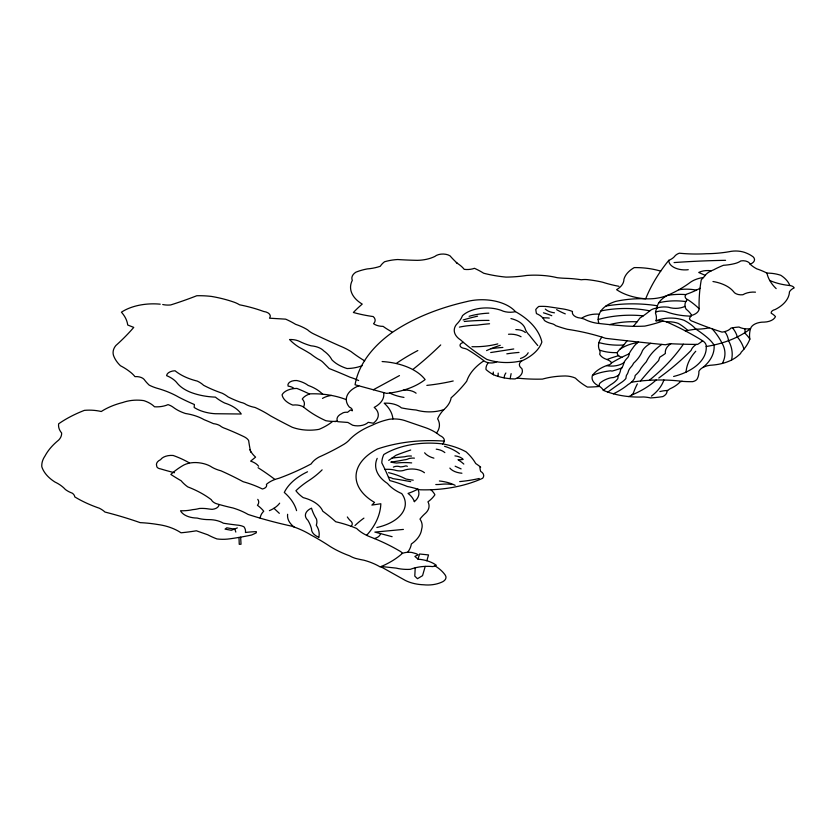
<?xml version="1.0" encoding="UTF-8"?>
<svg xmlns="http://www.w3.org/2000/svg" width="836" height="836" viewBox="0 0 836 836"><rect width="100%" height="100%" fill="white"/><g stroke="black" fill="none" stroke-linecap="round" stroke-linejoin="round"><path stroke-width="1.25" d="M498.068 376.388L498.193 373.096M510.138 378.698L511.12 373.64M425.221 566.39L422.546 575.659L417.467 578.7L414.792 576.119L415.21 567.811M426.841 560.747L428.523 554.926L419.609 553.996L417.979 559.096M388.688 460.396L396.065 455.244A218.99 126.435 0 0 1 410.716 450.019M237.351 527.892L231.311 530.285L225.03 529.125L226.807 527.819L234.864 529.188L235.815 532.062M373.337 389.764L399.462 375.583M490.701 352.541L513.753 348.967M334.818 421.605L336.239 421.438M403.391 529.418L374.862 532.093L392.115 536.691M381.216 566.505L396.076 568.093A29.02 16.751 0 0 0 410.34 569.326A31.172 17.995 0 0 1 432.891 566.599L436.361 565.314A27.442 15.842 0 0 0 418.094 559.19L414.886 556.41L418.094 554.77A11.944 6.897 0 0 0 416.203 553.704L411.887 552.471A11.944 6.897 0 0 0 402.398 553.348A84.885 49.01 0 0 1 380.171 566.944A54.988 31.747 0 0 0 363.911 560.214A80.047 46.22 0 0 1 355.29 558.323A26.856 15.508 0 0 1 349.647 555.835A97.561 56.325 0 0 1 330.084 546.451A262.932 151.807 0 0 0 310.867 534.956A81.938 47.307 0 0 0 291.597 526.147A324.295 187.233 0 0 1 248.146 514.464A61.854 35.708 0 0 0 232.889 507.954A146.864 84.791 0 0 1 215.97 503.544A11.986 6.918 0 0 1 211.32 499.719A96.6 55.772 0 0 0 187.766 486.886A52.835 30.504 0 0 1 181.13 480.752A240.914 139.089 0 0 1 170.847 474.44A90.685 52.354 0 0 1 182.133 466.007A17.169 9.907 0 0 1 196.063 462.559A22.969 13.261 0 0 1 210.327 466.206A30.587 17.66 0 0 0 220.944 470.804A305.035 176.114 0 0 1 243.161 481.714A89.17 51.487 0 0 1 262.41 488.997A6.521 3.762 0 0 0 266.391 484.399A27.504 15.884 0 0 1 278.994 478.265A231.917 133.896 0 0 0 311.17 463.907A31.162 17.995 0 0 1 319.133 457.01A235.365 135.881 0 0 0 342.405 445.17A35.049 20.231 0 0 0 349.981 439.203A74.644 43.096 0 0 1 372.208 425.221A57.705 33.315 0 0 1 389.367 419.264A21.37 12.341 0 0 1 404.384 420.435L425.608 427.708A47.558 27.452 0 0 1 439.872 435.566A10.534 6.082 0 0 1 442.526 443.989M705.27 275.368L698.718 272.473A13.47 7.775 0 0 1 711.237 270.822M455.139 466.206L461.106 468.891M380.788 566.683L405.261 580.393A30.639 17.692 0 0 0 423.622 584.782A22.499 12.989 0 0 0 441.094 582.452A10.325 5.967 0 0 0 445.191 575.043A50.453 29.135 0 0 0 434.762 565.732M273.957 508.298L279.329 513.335M240.663 537.193L241.019 544.236L239.242 544.309L239.012 537.464M601.951 337.127A33.116 19.113 0 0 0 599.151 349.406A13.585 7.848 0 0 1 599.652 354.119A15.257 8.809 0 0 0 606.988 359.511A93.413 53.932 0 0 1 618.609 355.697M606.988 359.511A13.752 7.942 0 0 1 611.492 362.5A4.776 2.759 0 0 1 607.991 365.092A37.045 21.391 0 0 0 592.473 375.395A18.716 10.805 0 0 0 598.984 386.086A17.117 9.886 0 0 1 603.32 390.328A60.098 34.704 0 0 0 643.511 396.964A25.247 14.578 0 0 1 650.512 397.926A79.284 45.771 0 0 0 662.854 396.588A12.216 7.054 0 0 0 667.023 390.903A215.698 124.533 0 0 1 670.033 388.782A37.432 21.611 0 0 0 679.532 382.522A3.062 1.766 0 0 1 682.531 381.373A64.382 37.171 0 0 0 692.71 381.655A7.743 4.473 0 0 0 697.381 378.583A41.727 24.098 0 0 0 698.875 371.351A14.912 8.611 0 0 1 712.387 365.102A37.16 21.454 0 0 0 738.909 354.986A9.907 5.716 0 0 0 741.156 352.259A82.147 47.422 0 0 0 749.85 339.113A67.141 38.759 0 0 1 750.54 328.673A13.376 7.723 0 0 1 764.271 322.1A12.31 7.106 0 0 0 775.463 316.614A19.865 11.464 0 0 0 771.21 313.249A6.04 3.48 0 0 1 775.045 309.592A42.072 24.286 0 0 0 789.445 291.91A14.222 8.214 0 0 1 794.2 287.877A5.842 3.375 0 0 0 789.863 285.536A46.116 26.627 0 0 1 769.778 280.499M621.9 357.38A8.527 4.922 0 0 1 617.208 352.604A30.075 17.368 0 0 1 599.558 350.117M617.208 352.604A33.503 19.343 0 0 1 619.978 349.249A166.949 96.391 0 0 0 627.052 340.764M623.74 344.996A45.301 26.156 0 0 1 598.921 342.572M619.978 349.249A35.634 20.576 0 0 1 637.805 342.499M607.876 392.084A567.153 327.44 0 0 1 620.385 383.128A33.231 19.186 0 0 0 625.903 378.509A56.399 32.562 0 0 1 626.457 375.312A25.979 15.006 0 0 0 628.39 371.174A25.686 14.829 0 0 1 630.877 367.182A27.086 15.633 0 0 0 633.5 363.284A66.462 38.372 0 0 0 642.476 350.608A31.36 18.11 0 0 1 650.753 343.293M603.32 390.328A282.526 163.114 0 0 1 610.583 384.8A34.307 19.813 0 0 0 617.762 378.739A12.049 6.96 0 0 0 617.898 376.43A21.443 12.383 0 0 1 618.87 374.915A55.793 32.217 0 0 0 620.385 371.017A12.718 7.336 0 0 1 620.803 369.334A38.048 21.966 0 0 0 623.98 362.406A42.312 24.432 0 0 1 627.846 357.463A16.156 9.321 0 0 0 629.08 353.879A66.556 38.425 0 0 1 632.81 348.058A37.338 21.558 0 0 1 638.443 342.008M749.85 339.113A55.395 31.987 0 0 0 744.573 332.885A13.334 7.702 0 0 0 744.552 328.726M743.956 349.124A77.058 44.486 0 0 0 737.31 336.929A57.527 33.21 0 0 0 732.482 327.816M731.542 360.034A76.755 44.308 0 0 0 728.511 340.701A48.174 27.818 0 0 0 724.802 331.599M722.304 363.451A56.963 32.886 0 0 0 721.896 342.927A132.067 76.243 0 0 0 712.094 328.788M703.013 367.422A62.083 35.843 0 0 0 714.048 344.986A60.704 35.049 0 0 0 708.489 338.622A142.862 82.482 0 0 0 695.939 329.165A54.716 31.59 0 0 0 684.088 320.303A25.049 14.463 0 0 0 656.02 320.805A33.983 19.615 0 0 0 655.497 313.26A34.203 19.75 0 0 1 656.897 308.024A32.562 18.8 0 0 1 667.452 295.38A44.601 25.749 0 0 1 685.907 294.606M613.436 393.798A83.328 48.112 0 0 0 628.118 384.56A24.965 14.411 0 0 0 635.015 377.067A5.894 3.407 0 0 1 635.433 375.239A40.295 23.262 0 0 0 640.951 368.383A129.862 74.979 0 0 1 646.343 361.769A80.778 46.638 0 0 1 661.798 344.411M599.516 386.41A8.412 4.859 0 0 1 599.955 383.128A25.101 14.494 0 0 1 609.089 378.259A11.704 6.751 0 0 1 613.478 377.548A19.061 11.004 0 0 0 618.692 375.145M592.473 375.395A43.242 24.965 0 0 1 610.855 370.776A1.557 0.899 0 0 0 612.934 370.85A68.74 39.689 0 0 0 621.827 367.892M623.938 362.646A15.821 9.133 0 0 1 606.518 365.625M611.367 363.054A131.022 75.648 0 0 1 629.08 353.879M628.651 396.557A10.366 5.988 0 0 0 633.5 392.774A162.706 93.935 0 0 1 637.366 383.849M656.145 380.014A94.071 54.309 0 0 1 631.974 394.926M663.878 380.014A67.079 38.728 0 0 1 651.443 396.118M659.865 391.572A23.377 13.501 0 0 1 667.65 390.454M640.47 381.017A714.571 412.556 0 0 1 658.632 360.567A62.094 35.854 0 0 1 659.865 357.139A81.447 47.025 0 0 0 665.393 353.471A22.582 13.042 0 0 1 670.817 343.742M683.357 344.202A294.774 170.178 0 0 1 649.311 380.286M658.768 378.029A370.327 213.807 0 0 0 691.069 350.451A22.342 12.895 0 0 1 696.315 344.39M686.053 372.114A86.098 49.711 0 0 1 695.761 351.245M631.399 382.23A106.444 61.456 0 0 1 682.531 381.373M789.863 285.536A39.616 22.875 0 0 0 780.782 275.284A26.846 15.497 0 0 0 766.946 273.111A57.506 33.2 0 0 0 756.737 268.837A40.013 23.105 0 0 1 750.08 264.166A7.2 4.159 0 0 0 740.8 260.926A15.591 8.997 0 0 1 734.374 263.664A36.732 21.203 0 0 1 723.464 265.284A86.38 49.867 0 0 0 713.536 269.882A21.715 12.54 0 0 0 705.992 274.407A65.344 37.724 0 0 1 701.31 279.684A418.993 241.907 0 0 0 699.126 308.871A13.345 7.702 0 0 1 691.717 315.412A13.136 7.587 0 0 0 689.481 318.798A6.061 3.501 0 0 0 692.971 321.463A284.397 164.19 0 0 0 722.053 332.111A12.644 7.305 0 0 0 730.998 328.078A41.988 24.244 0 0 1 738.972 327.033A12.509 7.221 0 0 0 750.54 328.673A82.471 47.621 0 0 1 706.221 346.512A54.465 31.444 0 0 1 673.628 376.472M656.02 320.805A18.831 10.868 0 0 1 666.522 321.86A279.861 161.578 0 0 1 702.543 340.733A13.888 8.015 0 0 1 706.221 346.512M609.653 324.619A54.246 31.319 0 0 1 637.063 321.818M598.168 319.488A74.508 43.023 0 0 1 643.26 315.841M600.959 310.908A74.226 42.855 0 0 1 649.781 310.856M605.943 306.028A94.865 54.768 0 0 1 657.389 305.777M709.294 327.796A36.387 21.005 0 0 1 695.939 329.165A110.728 63.933 0 0 0 685.301 330.878M687.725 330.429A60.756 35.081 0 0 0 678.33 323.427A17.431 10.063 0 0 0 666.522 321.86M690.933 316.144A49.711 28.706 0 0 1 665.958 311.65A9.833 5.674 0 0 0 655.591 312.152M685.05 306.331A14.316 8.266 0 0 1 668.403 307.22A17.148 9.896 0 0 0 656.908 307.93M658.841 302.757A43.482 25.101 0 0 1 685.854 301.587M656.897 308.024A12.352 7.127 0 0 0 650.272 310.438A105.984 61.195 0 0 1 639.979 317.983A275.347 158.976 0 0 1 633.354 326.312M678.895 289.726A29.615 17.096 0 0 1 696.388 290.155M691.393 314.848A38.477 22.217 0 0 0 686.178 309.236A21.245 12.268 0 0 1 687.297 299.518M699.126 308.724A102.42 59.137 0 0 0 688.268 299.978A7.169 4.138 0 0 1 686.178 294.335A76.713 44.287 0 0 0 700.035 288.263M703.484 277.489A24.108 13.919 0 0 0 690.714 282.056A121.126 69.931 0 0 1 669.793 294.335A33.221 19.176 0 0 1 645.674 298.797A71.886 41.497 0 0 0 615.756 301.378A32.207 18.601 0 0 0 599.276 314.169A19.886 11.485 0 0 0 582.128 317.92M750.08 264.166A9.102 5.256 0 0 0 751.459 255.701A28.905 16.689 0 0 0 746.652 253.193A17.817 10.283 0 0 0 729.013 251.74A83.987 48.488 0 0 1 706.347 253.726A100.007 57.736 0 0 1 679.334 253.193A11.798 6.813 0 0 0 674.527 256.495A17.869 10.314 0 0 1 668.8 260.33A335.644 193.785 0 0 0 645.674 298.797A46.105 26.616 0 0 1 616.592 289.674A25.435 14.682 0 0 0 623.917 279.37A36.596 21.13 0 0 1 634.221 267.604A54.695 31.58 0 0 1 660.701 271.125M598.963 323.469A34.36 19.834 0 0 1 599.276 314.169M776.163 288.608A68.28 39.417 0 0 1 766.946 273.111M755.472 292.161A14.358 8.287 0 0 0 742.89 294.742A8.088 4.671 0 0 1 733.527 291.597A32.604 18.82 0 0 0 712.972 281.513M674.067 262.577A534.706 308.703 0 0 1 725.585 260.33M688.258 269.714A16.187 9.342 0 0 1 668.8 260.33M702.543 340.733A34.548 19.949 0 0 1 697.548 344.401A330.147 190.608 0 0 1 670.357 343.721A22.164 12.791 0 0 0 665.519 344.777A1880.812 1085.87 0 0 1 605.651 338.329A150.01 86.61 0 0 0 567.289 329.279A110.854 64.006 0 0 1 555.616 325.622A8.36 4.828 0 0 0 551.948 323.689A18.277 10.544 0 0 1 544.445 320.512A20.733 11.976 0 0 0 536.44 313.584A193.534 111.731 0 0 1 535.772 309.539A25.498 14.724 0 0 1 538.771 306.457A30.953 17.869 0 0 1 547.779 306.645L563.119 308.965A32.719 18.894 0 0 1 572.461 311.462A10.011 5.779 0 0 0 578.052 317.68A20.827 12.028 0 0 1 584.468 319.164A28.957 16.72 0 0 0 596.81 323.208A351.778 203.096 0 0 0 620.991 325.622A93.162 53.786 0 0 0 644.838 326.103A111.512 64.382 0 0 0 663.021 321.003M542.94 317.91A17.713 10.231 0 0 1 549.283 318.108M543.442 312.81A70.276 40.567 0 0 1 551.781 315.705M554.446 312.81A13.836 7.984 0 0 1 545.281 309.059M565.293 313.876A68.406 39.491 0 0 1 556.619 309.633M496.72 361.789A8.757 5.058 0 0 1 485.079 361.633A225.009 129.904 0 0 0 467.836 349.73A8.903 5.141 0 0 0 463.896 348.319A5.403 3.114 0 0 1 460.03 345.456A5.403 3.114 0 0 1 463.468 342.426M493.491 374.727A18.789 10.847 0 0 1 493.324 372.02M504.181 377.872A22.07 12.739 0 0 1 505.874 372.992M487.89 363.252A24.066 13.888 0 0 0 486.009 369.533A46.952 27.107 0 0 0 493.7 374.831A38.122 22.008 0 0 0 505.31 378.081A37.63 21.726 0 0 0 515.06 378.938A16.417 9.478 0 0 0 521.81 368.551A10.44 6.019 0 0 1 521.977 360.692M469.142 316.29A51.226 29.573 0 0 1 488.82 313.155M463.144 319.969A147.46 85.136 0 0 1 477.575 316.186M464.273 321.484A138.734 80.099 0 0 1 489.008 320.407M459.403 327.116A55.887 32.27 0 0 1 477.011 325.162A128.608 74.247 0 0 1 489.572 323.762M506.815 353.837A97.331 56.19 0 0 1 518.999 352.437M528.185 352.761A16.323 9.426 0 0 1 520.494 358.487M490.899 348.716A81.04 46.785 0 0 1 502.875 347.452M486.573 350.587A106.35 61.404 0 0 1 500.252 345.289M497.817 343.889A56.221 32.458 0 0 1 471.953 346.7M508.497 334.254A14.891 8.6 0 0 1 521.058 336.741M515.812 329.603A10.941 6.312 0 0 1 525.374 332.519M537.736 345.508A594.062 342.979 0 0 1 529.491 335.33A34.454 19.897 0 0 1 524.998 328.193A23.711 13.689 0 0 0 510.942 318.568M515.446 311.64A89.024 51.393 0 0 1 541.864 342.039A54.413 31.413 0 0 1 522.552 360.546A38.519 22.238 0 0 1 486.761 359.355A238.26 137.553 0 0 1 460.709 340.001A24.819 14.327 0 0 1 456.404 324.514A54.936 31.716 0 0 0 462.486 315.674A28.1 16.218 0 0 1 501.192 310.344A13.575 7.837 0 0 0 515.446 311.64A37.515 21.663 0 0 0 466.373 301.691A186.71 107.792 0 0 0 392.168 332.519A170.168 98.24 0 0 0 355.07 384.779L386.629 393.39A60.662 35.018 0 0 0 425.116 379.575A52.835 30.504 0 0 0 382.115 361.549M322.477 398.406A19.019 10.983 0 0 1 331.38 395.418M383.567 392.554A29.626 17.107 0 0 1 374.204 407.383A23.074 13.324 0 0 1 373.316 423.215L368.227 422.326A12.206 7.043 0 0 1 352.74 425.263L347.88 422.452L337.702 421.689A12.498 7.221 0 0 1 341.799 413.58A5.444 3.145 0 0 1 347.546 412.305L350.535 409.933L352.301 410.831A7.012 4.044 0 0 0 349.427 407.132A29.041 16.762 0 0 1 358.79 385.793M337.033 421.302A27.745 16.02 0 0 1 325.873 420.727A107.687 62.177 0 0 1 303.468 406.954A11.317 6.531 0 0 0 292.799 405.084A24.443 14.107 0 0 1 282.077 394.811A15.466 8.924 0 0 1 296.895 388.426A165.434 95.513 0 0 1 309.529 394.028M303.468 406.954A16.678 9.635 0 0 0 302.266 399.033A17.013 9.823 0 0 1 310.051 393.85A57.914 33.44 0 0 1 346.303 399.66M403.966 397.403A36.606 21.13 0 0 1 389.691 393.035M403.297 390.213A12.895 7.44 0 0 1 416.109 393.202M392.91 418.961A56.325 32.52 0 0 0 384.205 403.203A18.246 10.534 0 0 1 401.405 407.874A77.706 44.862 0 0 0 416.109 410.006A28.664 16.553 0 0 0 443.853 409.609A44.569 25.738 0 0 0 451.137 397.8A205.928 118.89 0 0 0 466.739 381.174A74.508 43.023 0 0 1 483.375 361.162M396.682 363.158A235.93 136.205 0 0 1 417.833 350.545M440.718 344.934A508.476 293.561 0 0 1 412.984 369.366M453.206 380.976A139.152 80.34 0 0 1 426.851 385.386M443.853 409.609A67.079 38.728 0 0 0 437.615 418.815A33.586 19.395 0 0 1 436.496 433.048M402.398 553.348A10.659 6.155 0 0 0 399.409 550.872A182.238 105.221 0 0 0 369.909 536.775A45.28 26.146 0 0 1 356.617 528.457A94.154 54.361 0 0 0 335.727 521.758A203.859 117.698 0 0 0 322.79 511.224A34.579 19.97 0 0 0 303.217 497.629A51.163 29.542 0 0 1 295.923 490.732A111.313 64.267 0 0 1 308.526 480.773A113.184 65.354 0 0 0 322.121 469.853M407.707 552.209A45.175 26.083 0 0 0 411.354 543.975A44.705 25.811 0 0 0 421.637 529.219A32.479 18.758 0 0 0 419.985 519.072A67.967 39.24 0 0 1 425.618 513.137A23.951 13.825 0 0 0 427.948 501.84A47.516 27.431 0 0 0 434.908 494.755A34.788 20.085 0 0 0 430.885 489.739M260.215 518.174A25.676 14.829 0 0 1 263.737 511.224A50.097 28.926 0 0 0 257.436 505.289A12.321 7.116 0 0 0 257.77 499.353M294.157 527.025A32.27 18.632 0 0 1 287.626 514.286M279.663 503.178A30.754 17.755 0 0 1 269.38 510.65M380.547 533.608A10.826 6.249 0 0 1 374.434 538.562M351.162 526.304A8.841 5.11 0 0 0 351.319 521.57A37.777 21.809 0 0 1 347.337 516.972M354.966 525.583A113.8 65.699 0 0 1 363.921 518.121M366.617 535.322A123.927 71.551 0 0 0 380.84 503.753L371.884 505.09L374.538 502.415A63.693 36.774 0 0 1 377.527 448.974A104.646 60.422 0 0 1 444.334 441.136M376.858 527.506A44.203 25.519 0 0 0 401.74 493.606A48.049 27.734 0 0 1 387.476 483.448A47.474 27.41 0 0 1 377.193 458.368M296.581 510.65A80.475 46.461 0 0 0 284.303 492.456A70.83 40.891 0 0 1 307.533 471.776M435.786 484.525A22.927 13.24 0 0 0 441.283 484.284A25.017 14.442 0 0 1 451.973 484.462M439.381 480.982A32.876 18.977 0 0 1 455.139 485.319M388.468 477.283A7.033 4.065 0 0 1 392.721 478.6A329.457 190.211 0 0 1 410.706 481.651M413.245 480.188A71.394 41.215 0 0 1 405.951 479.028A58.938 34.025 0 0 0 388.594 472.674M384.999 469.424A18.089 10.45 0 0 1 396.212 470.48A8.893 5.131 0 0 0 405.314 469.863A15.361 8.872 0 0 1 424.458 472.737M407.32 466.383A1.797 1.035 0 0 0 405.523 465.955A10.659 6.155 0 0 1 400.339 466.875A5.465 3.156 0 0 0 393.359 467.115M411.667 462.904A41.821 24.15 0 0 0 396.64 463.029A30.671 17.702 0 0 1 390.82 462.109A120.812 69.754 0 0 0 404.258 459.852A7.952 4.588 0 0 0 408.679 458.671A9.572 5.528 0 0 1 414.416 458.138M463.823 464.064A55.615 32.113 0 0 0 458.003 459.727A12.78 7.378 0 0 0 463.186 459.424A11.819 6.824 0 0 0 454.93 455.881M461.921 473.228A15.612 9.018 0 0 1 449.852 468.097M479.268 478.474A92.859 53.608 0 0 1 459.695 481.588M392.042 458.055A339.918 196.251 0 0 1 404.812 456.759A10.314 5.957 0 0 1 411.448 456.059M433.905 458.159A19.218 11.098 0 0 1 424.615 452.798M436.225 449.162A13.648 7.879 0 0 1 444.846 452.61M444.522 446.288A44.224 25.529 0 0 1 459.445 453.76M479.937 467.073A42.72 24.662 0 0 0 480.679 471.379A10.419 6.009 0 0 1 482.665 478.276A92.88 53.619 0 0 1 419.641 489.76A61.676 35.603 0 0 0 407.372 486.51A107.614 62.136 0 0 0 389.785 480.564A476.52 275.117 0 0 0 381.822 462.945A54.507 31.475 0 0 1 383.818 454.523A62.637 36.167 0 0 1 443.195 443.989A60.328 34.83 0 0 1 466.08 451.837A89.818 51.853 0 0 1 475.705 463.52A68.855 39.752 0 0 1 480.679 467.167M174.494 472.716A202.605 116.967 0 0 1 160.564 468.881A4.964 2.863 0 0 1 156.719 466.007A10.774 6.218 0 0 1 160.564 459.685A11.652 6.73 0 0 1 173.167 455.474A87.916 50.756 0 0 1 189.093 462.757M618.922 286.309A91.709 52.95 0 0 1 602.631 282.213A78.709 45.447 0 0 0 588.471 279.767A14.599 8.433 0 0 0 581.386 279.767A75.292 43.472 0 0 0 566.16 278.336A70.046 40.441 0 0 1 557.309 277.719A52.01 30.023 0 0 0 542.794 275.472A60.276 34.798 0 0 0 526.513 275.472A85.073 49.115 0 0 1 505.979 277.103A90.319 52.145 0 0 1 483.668 273.226A74.32 42.908 0 0 0 474.461 268.314A13.606 7.858 0 0 1 464.199 269.338A38.79 22.394 0 0 0 456.31 262.713M457.47 263.413A143.29 82.733 0 0 1 450.029 255.847A9.771 5.643 0 0 0 434.804 256.464A28.267 16.323 0 0 1 417.457 260.341A252.639 145.861 0 0 1 397.633 259.526A36.491 21.067 0 0 0 384.529 261.772A29.573 17.075 0 0 0 380.286 266.276A34.548 19.949 0 0 1 367.182 268.931A42.511 24.537 0 0 0 355.854 272.202A15.508 8.956 0 0 0 352.311 280.373A41.967 24.234 0 0 0 362.228 304.095A190.169 109.788 0 0 0 353.377 312.476A98.136 56.66 0 0 0 373.201 316.562A11.694 6.751 0 0 1 373.556 323.71A12.226 7.064 0 0 0 383.118 326.374A81.426 47.015 0 0 0 391.969 331.892M517.306 378.091A108.471 62.627 0 0 0 542.439 379.105A52.459 30.284 0 0 1 562.618 376.043A17.002 9.813 0 0 1 575.367 378.091A77.414 44.695 0 0 0 587.405 387.078A73.338 42.343 0 0 0 599.088 386.472M293.676 388.207A9.321 5.382 0 0 0 288.117 386.117A7.911 4.567 0 0 1 296.811 380.537A25.32 14.62 0 0 1 308.17 385.417A41.936 24.213 0 0 1 322.905 394.487M332.331 421.678A59.199 34.182 0 0 1 319.038 429.349A32.113 18.538 0 0 1 292.224 427.259A626.143 361.497 0 0 1 270.488 415.826A112.839 65.145 0 0 0 255.022 407.456A25.279 14.599 0 0 1 246.087 404.519A10.596 6.124 0 0 0 241.008 402.43A96.642 55.793 0 0 1 227.967 396.849A35.76 20.649 0 0 0 222.167 393.223A113.623 65.595 0 0 1 203.566 385.271A28.717 16.584 0 0 0 197.286 381.091A51.769 29.887 0 0 1 175.058 370.766A8.914 5.141 0 0 0 166.604 375.646A31.507 18.193 0 0 1 177.232 383.181A39.302 22.687 0 0 0 193.179 393.223A50.735 29.291 0 0 0 215.406 397.131A55.772 32.196 0 0 0 224.581 402.994A36.679 21.172 0 0 1 241.259 414.008L215.165 413.726A32.75 18.904 0 0 1 194.151 407.456L194.391 404.519A203.974 117.761 0 0 1 178.444 396.995A79.545 45.928 0 0 0 158.871 388.761A38.958 22.488 0 0 1 149.216 385.135A69.378 40.055 0 0 1 144.137 379.419A8.924 5.152 0 0 0 134.962 376.628A45.781 26.428 0 0 0 129.883 371.748A68.374 39.48 0 0 0 120.457 365.75A56.9 32.844 0 0 1 113.456 355.29A28.508 16.459 0 0 1 115.87 345.519A317.137 183.094 0 0 0 133.75 327.388L127.709 325.016A57.402 33.137 0 0 0 121.419 312.194A42.322 24.432 0 0 1 160.219 304.179M162.727 304.523A14.975 8.642 0 0 0 170.701 304.941A314.472 181.558 0 0 0 196.794 295.735A60.631 35.008 0 0 1 211.529 296.435A95.732 55.27 0 0 1 233.996 302.151A26.125 15.079 0 0 1 239.556 304.806A110.007 63.515 0 0 1 263.706 311.494A8.255 4.765 0 0 1 269.505 318.192L285.693 319.164A85.345 49.272 0 0 1 295.599 324.326A51.268 29.605 0 0 1 307.679 329.906A28.57 16.49 0 0 0 313.479 333.815A849.616 490.523 0 0 0 339.573 345.811A69.566 40.17 0 0 1 351.162 351.663A162.121 93.601 0 0 0 364.695 360.87M362.281 365.614A28.006 16.166 0 0 1 347.055 368.54A38.142 22.018 0 0 1 331.84 359.752A44.089 25.456 0 0 0 323.866 350.974A17.18 9.917 0 0 0 311.065 345.811A52.762 30.462 0 0 1 299.706 341.485A13.909 8.026 0 0 0 289.559 339.531A67.026 38.696 0 0 0 299.225 347.348A188.8 109.004 0 0 1 310.825 354.036A93.841 54.173 0 0 0 318.067 359.062A19.897 11.485 0 0 1 323.386 362.688L329.185 368.54A484.452 279.694 0 0 1 349.96 377.193A55.5 32.04 0 0 1 358.654 380.537M218.927 504.902A7.973 4.598 0 0 1 212.229 509.333A36.721 21.203 0 0 1 207.276 508.758A24.108 13.919 0 0 0 199.355 508.476A21.6 12.477 0 0 1 192.907 509.615A29.918 17.274 0 0 1 180.524 510.765A17.525 10.116 0 0 0 197.118 518.059A26.24 15.142 0 0 0 208.77 519.626A19.897 11.485 0 0 1 223.379 523.211A201.716 116.465 0 0 0 237.006 525.071A13.397 7.733 0 0 1 243.945 526.784A19.959 11.526 0 0 1 245.429 532.501A61.132 35.29 0 0 1 256.328 531.644L256.328 532.793A58.248 33.628 0 0 1 251.375 535.082A206.774 119.381 0 0 1 230.067 538.792A28.445 16.427 0 0 1 216.942 538.938A68.646 39.626 0 0 1 207.777 534.789L196.376 530.787A131.555 75.951 0 0 1 181.015 532.793A45.928 26.512 0 0 0 171.85 528.07A41.57 24.004 0 0 0 157.732 524.496A90.173 52.062 0 0 0 140.145 522.636A298.87 172.55 0 0 0 104.97 512.05A28.685 16.563 0 0 0 99.275 508.194A114.699 66.222 0 0 1 74.749 496.887A11.014 6.364 0 0 0 72.272 493.177A26.595 15.351 0 0 1 65.333 489.457A41.298 23.847 0 0 0 54.925 482.017A53.985 31.172 0 0 1 41.8 466.718A45.468 26.25 0 0 1 45.019 455.986A95.137 54.925 0 0 1 58.645 440.112A23.408 13.512 0 0 0 61.624 432.964A30.253 17.462 0 0 1 58.645 423.81A120.154 69.367 0 0 1 84.415 410.361A31.58 18.235 0 0 1 101.26 411.511A62.407 36.032 0 0 1 122.808 402.492A27.003 15.591 0 0 1 143.865 400.632A28.403 16.396 0 0 1 154.514 406.787A18.726 10.805 0 0 0 168.046 404.634A18.34 10.586 0 0 1 173.345 407.362A40.003 23.095 0 0 0 185.487 413.506A40.912 23.617 0 0 1 204.057 419.662A224.738 129.747 0 0 1 213.473 423.664A11.777 6.803 0 0 1 220.161 425.806A15.497 8.945 0 0 0 225.365 428.523A260.132 150.187 0 0 1 243.945 436.674A15.466 8.924 0 0 1 248.647 440.541A417.979 241.311 0 0 0 250.727 452.182M249.891 449.549A41.288 23.836 0 0 0 255.586 457.125L250.633 461.138A18.434 10.638 0 0 1 258.596 466.237M258.063 467.711A293.676 169.551 0 0 1 274.908 479.436M414.342 501.642A24.819 14.327 0 0 0 417.812 489.154A53.723 31.016 0 0 1 408.041 493.407A34.579 19.959 0 0 1 414.342 501.642M318.809 537.266A41.392 23.899 0 0 0 316.269 525.259A28.434 16.417 0 0 0 316.478 519.072A109.84 63.411 0 0 1 311.504 508.163A15.696 9.06 0 0 0 307.857 520.222A80.998 46.764 0 0 1 311.504 528.843A17.357 10.022 0 0 0 318.809 537.266"/></g></svg>
